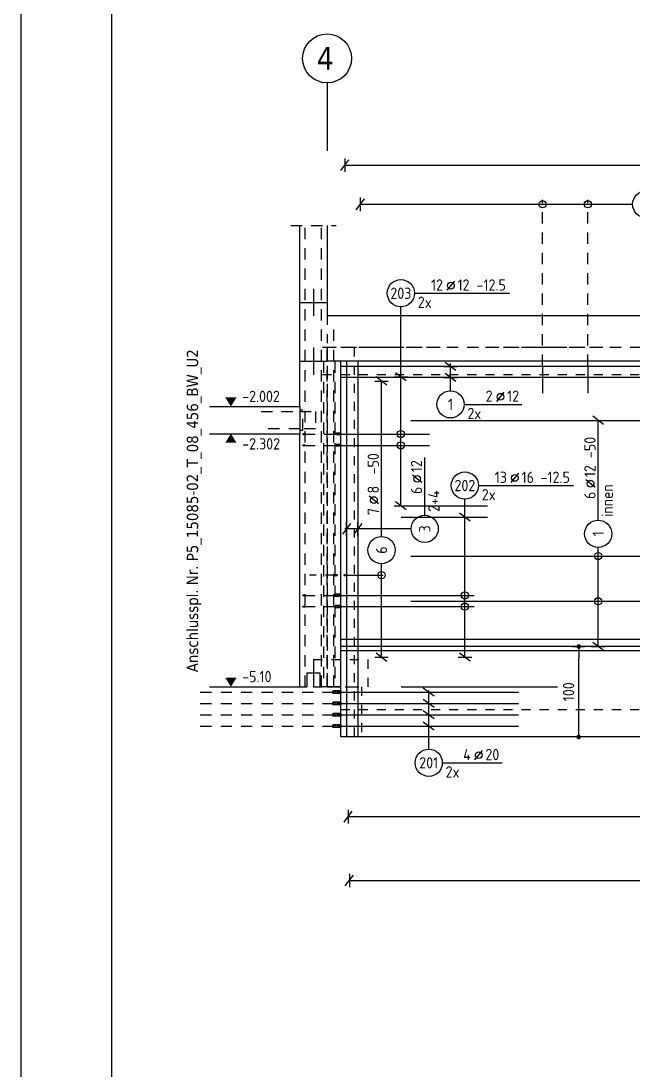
# Model space of a CAD drawing. Extents: x 0 to 57.5, y 0 to 33.7.
# Drawn here: x 0 to 6.77, y 15.16 to 26.76 of the extents above; entities that cross this region are included whole.
import ezdxf
from ezdxf.enums import TextEntityAlignment as Align

# ---------------------------------------------------------------- set-up
doc = ezdxf.new("R2010")
doc.units = 0
doc.header["$LTSCALE"] = 0.5
for name, pattern in [('AUSGEZOGEN', [1000.01, 1000, 0.01]), ('HIDDEN', [0.375, 0.25, -0.125]), ('HIDDEN4', [0.12, 0.02, -0.1]), ('PUNKT', [0.175, 0.05, -0.125]), ('VERDECKT', [0.375, 0.25, -0.125])]:
    doc.linetypes.add(name, pattern=pattern)
for name, color, linetype in [('ACHSEN', 7, 'Continuous'), ('AFB', 7, 'Continuous'), ('AFU', 7, 'Continuous'), ('BETON', 7, 'Continuous'), ('DRUEBER', 7, 'Continuous'), ('Fugenband', 7, 'Continuous'), ('HBT', 7, 'Continuous'), ('HILFE', 7, 'Continuous'), ('koten', 7, 'Continuous'), ('LENTON', 7, 'Continuous'), ('MASSE', 7, 'Continuous'), ('RAHMEN', 7, 'Continuous'), ('RND', 7, 'Continuous'), ('SFP_Achsen', 7, 'Continuous'), ('TEXT', 7, 'Continuous'), ('VERDECKT', 7, 'Continuous')]:
    doc.layers.add(name, color=color, linetype=linetype)
doc.layers.add('NOPLOT', color=7, linetype='Continuous', plot=False)
doc.styles.add('helv', font='tahoma.ttf')
doc.styles.add('txt', font='isocp.shx')
doc.linetypes.add('AFU_50K', pattern='A,0.15,["/",Standard,S=0.2,R=0,X=-0.01,Y=-0.1],0.07,["/",Standard,S=0.2,R=0,X=-0.01,Y=-0.1],0.15', length=0.37)
doc.linetypes.add('AFU_50L', pattern='A,0.75,["/",Standard,S=0.2,R=0,X=-0.01,Y=-0.1],0.07,["/",Standard,S=0.2,R=0,X=-0.01,Y=-0.1],0.75', length=1.57)
doc.linetypes.add('AFU_50M', pattern='A,0.45,["/",Standard,S=0.2,R=0,X=-0.01,Y=-0.1],0.07,["/",Standard,S=0.2,R=0,X=-0.01,Y=-0.1],0.45', length=0.97)
doc.dimstyles.new('DOT_I', dxfattribs={"dimscale": 0.5, "dimtxt": 0.25, "dimasz": 0.25, "dimexe": 0.1, "dimexo": 0.3, "dimgap": 0.1, "dimtad": 1, "dimdec": 3, "dimzin": 3, "dimtxsty": 'txt', "dimblk": 'DOT', "dimblk1": 'DOT', "dimblk2": 'DOT', "dimsah": 1, "dimcen": 0.1, "dimse1": 1, "dimse2": 1, "dimazin": 0, "dimtfac": 1, "dimtdec": 4, "dimtix": 1, "dimtmove": 2, "dimatfit": 3, "dimfxl": 0, "dimtvp": 1, "dimtolj": 1, "dimtzin": 0, "dimarcsym": 0})

# ---------------------------------------------------------------- blocks, each defined once
blk = doc.blocks.new('okrd_o')
at = {"layer": 'koten', "color": 7, "linetype": 'Continuous'}
blk.add_solid([(-0.125, 0.202), (0.125, 0.202), (0, 0)], dxfattribs=at)
at = {"layer": 'koten', "style": 'txt'}
blk.add_attdef('OKRD', (0.25, 0.1), '', height=0.25, dxfattribs=at)
blk = doc.blocks.new('okrd_u')
at = {"layer": 'koten', "color": 7, "linetype": 'Continuous'}
blk.add_solid([(-0.125, -0.202), (0.125, -0.202), (0, 0)], dxfattribs=at)
at = {"layer": 'koten', "style": 'txt'}
blk.add_attdef('OKRD', (0.25, -0.35), '', height=0.25, dxfattribs=at)
blk = doc.blocks.new('RND_LEI')
at = {"layer": 'RND', "color": 7, "linetype": 'Continuous'}
blk.add_line((1.022, 0.066), (1.19, 0.27), dxfattribs=at)
for centre, radius in [((0, 0), 0.3), ((1.106, 0.168), 0.075)]:
    blk.add_circle(centre, radius, dxfattribs=at)
at = {"layer": 'RND', "color": 7, "linetype": 'Continuous', "style": 'txt'}
blk.add_attdef('ANZ', text='', height=0.25, dxfattribs=at).set_placement((0.931, 0.057), align=Align.RIGHT)
for tag, p in [('DUM', (1.253, 0.057)), ('ABSTD', (1.674, 0.057)), ('POSTXT', (0.374, -0.327))]:
    blk.add_attdef(tag, p, '', height=0.25, dxfattribs=at)
blk.add_attdef('POSL', text='', height=0.25, dxfattribs=at).set_placement((0, 0), align=Align.MIDDLE)
blk = doc.blocks.new('lei_gre')
at = {"layer": 'RND', "color": 7, "linetype": 'Continuous'}
for p, q in [((-0.09, -0.12), (0.09, 0.12)), ((0, 0.15), (0, -0.15))]:
    blk.add_line(p, q, dxfattribs=at)
blk = doc.blocks.new('DINA1')
at = {"layer": 'RAHMEN'}
blk.add_line((0, 59.4), (0, 0), dxfattribs=at)
at = {"layer": 'RAHMEN', "color": 5}
blk.add_line((2, 58.9), (2, 0.5), dxfattribs=at)
blk = doc.blocks.new('DOT')
at = {"layer": 'MASSE', "color": 7, "linetype": 'Continuous'}
for p, q in [((0, 0), (-1, 0)), ((0, 0.54), (0, -0.54))]:
    blk.add_line(p, q, dxfattribs=at)
at = {"layer": 'MASSE', "color": 7, "linetype": 'Continuous', "const_width": 0.2}
blk.add_lwpolyline([(-0.1, 0, 1), (0.1, 0, 1)], format="xyb", close=True, dxfattribs=at)
blk = doc.blocks.new('*D29')
at = {"layer": 'Defpoints', "color": 0, "linetype": 'AUSGEZOGEN', "transparency": 16777216}
for p in [(6.167, 19.843), (6.167, 19.843), (6.167, 18.843)]:
    blk.add_point(p, dxfattribs=at)
at = {"layer": 'MASSE', "color": 0, "linetype": 'AUSGEZOGEN', "lineweight": -2, "transparency": 16777216}
blk.add_line((6.167, 18.968), (6.167, 19.718), dxfattribs=at)
at = {"layer": 'MASSE', "color": 0, "linetype": 'AUSGEZOGEN', "lineweight": -2, "transparency": 16777216, "xscale": 0.125, "yscale": 0.125, "zscale": 0.125}
for p, rotation in [((6.167, 19.843), 90), ((6.167, 18.843), 270)]:
    blk.add_blockref('DOT', p, dxfattribs=dict(at, rotation=rotation))
at = {"layer": 'MASSE', "color": 0, "linetype": 'AUSGEZOGEN', "transparency": 16777216, "insert": (6.055, 19.343), "char_height": 0.125, "attachment_point": 5, "rotation": 90, "style": 'txt'}
blk.add_mtext('\\A1;100', dxfattribs=at)

msp = doc.modelspace()

# ---------------------------------------------------------------- linework, layer by layer
at = {"layer": 'ACHSEN', "color": 140, "linetype": 'AUSGEZOGEN'}
msp.add_line((3.38502, 26.07423), (3.38502, 25.32423), dxfattribs=at)
at = {"layer": 'AFB', "color": 1, "linetype": 'AUSGEZOGEN'}
for p, q in [((3.23502, 23.79776), (3.23502, 23.49776)), ((3.23502, 23.14776), (3.23502, 22.84776))]:
    msp.add_line(p, q, dxfattribs=at)
at = {"layer": 'AFU', "color": 8, "linetype": 'AFU_50M'}
for p, q in [((3.08502, 23.64776), (3.38502, 23.64776)), ((3.08502, 22.99776), (3.38502, 22.99776))]:
    msp.add_line(p, q, dxfattribs=at)
at = {"layer": 'AFU', "color": 8, "linetype": 'AFU_50L'}
for p, q in [((14.88502, 22.99776), (3.38502, 22.99776)), ((3.53502, 18.84276), (3.53502, 22.99776)), ((14.88502, 18.84276), (3.53502, 18.84276))]:
    msp.add_line(p, q, dxfattribs=at)
at = {"layer": 'AFU', "color": 8, "linetype": 'AFU_50K'}
msp.add_line((3.08502, 22.49576), (3.08502, 22.19576), dxfattribs=at)
at = {"layer": 'AFU', "color": 1, "linetype": 'AUSGEZOGEN'}
msp.add_line((3.23502, 19.69776), (3.23502, 19.39776), dxfattribs=at)
at = {"layer": 'AFU', "color": 8, "linetype": 'AUSGEZOGEN'}
for p, q in [((3.31002, 19.54776), (3.16002, 19.54776)), ((3.16002, 19.54776), (3.16002, 19.39776)), ((3.31002, 19.39776), (3.31002, 19.54776)), ((3.08502, 19.39776), (3.16002, 19.39776)), ((3.53502, 19.39776), (3.31002, 19.39776))]:
    msp.add_line(p, q, dxfattribs=at)
at = {"layer": 'BETON', "color": 6, "linetype": 'AUSGEZOGEN'}
for p, q in [((3.08502, 22.49576), (3.08502, 24.49776)), ((3.38502, 24.49776), (3.38502, 23.49776)), ((11.81002, 23.49776), (3.38502, 23.49776)), ((2.08502, 22.49576), (3.08502, 22.49576)), ((2.08502, 22.19576), (3.08502, 22.19576)), ((3.08502, 19.39776), (3.08502, 22.19576)), ((2.08502, 19.39776), (3.08502, 19.39776))]:
    msp.add_line(p, q, dxfattribs=at)
at = {"layer": 'DRUEBER', "color": 7, "linetype": 'PUNKT'}
for p, q in [((3.38502, 23.49776), (3.38502, 19.39776)), ((3.38502, 19.39776), (3.76502, 19.39776)), ((3.76502, 19.39776), (3.76502, 18.84276))]:
    msp.add_line(p, q, dxfattribs=at)
at = {"layer": 'Fugenband', "color": 102, "linetype": 'HIDDEN4'}
for p, q in [((15.03502, 23.14776), (3.23502, 23.14776)), ((3.38502, 23.14776), (3.38502, 19.39776)), ((3.68502, 23.14776), (3.68502, 18.84276)), ((15.03502, 22.84776), (3.23502, 22.84776)), ((3.23502, 19.69776), (3.83502, 19.69776)), ((3.83502, 19.69776), (3.83502, 19.39776)), ((3.23502, 19.39776), (3.83502, 19.39776)), ((15.03502, 19.14276), (3.53502, 19.14276))]:
    msp.add_line(p, q, dxfattribs=at)
at = {"layer": 'HBT', "color": 1, "linetype": 'HIDDEN'}
msp.add_lwpolyline([(2.65502, 22.44076), (3.08502, 22.44076), (3.25502, 22.44076), (3.25502, 22.25076), (3.08502, 22.25076), (2.65502, 22.25076)], dxfattribs=at)
at = {"layer": 'HBT', "color": 102, "linetype": 'HIDDEN'}
msp.add_lwpolyline([(3.08502, 22.45676), (3.08502, 22.23476), (3.11502, 22.23476), (3.11502, 22.45676)], close=True, dxfattribs=at)
at = {"layer": 'HILFE', "color": 102, "linetype": 'HIDDEN'}
msp.add_line((2.98502, 24.49776), (3.48502, 24.49776), dxfattribs=at)
at = {"layer": 'LENTON', "color": 102}
for p, q in [((3.48522, 22.20054), (3.48654, 22.20185)), ((3.48522, 22.20054), (3.48522, 22.1994)), ((3.48522, 22.1994), (3.48522, 22.19204)), ((3.48522, 22.19934), (3.48618, 22.19816)), ((3.48522, 22.19204), (3.48522, 22.18468)), ((3.48618, 22.18592), (3.48522, 22.18474)), ((3.48522, 22.18354), (3.48522, 22.18468)), ((3.48654, 22.18222), (3.48522, 22.18354)), ((3.48618, 22.19816), (3.50377, 22.19631)), ((3.50377, 22.18777), (3.48618, 22.18592)), ((3.53206, 22.20185), (3.48654, 22.20185)), ((3.53206, 22.18222), (3.48654, 22.18222)), ((3.50377, 22.19631), (3.50377, 22.18777)), ((3.51648, 22.19631), (3.53407, 22.19816)), ((3.51648, 22.19631), (3.51648, 22.18777)), ((3.53407, 22.18592), (3.51648, 22.18777)), ((3.53206, 22.20185), (3.53266, 22.20071)), ((3.53266, 22.18337), (3.53206, 22.18222)), ((3.53339, 22.20071), (3.53398, 22.20185)), ((3.53398, 22.18222), (3.53339, 22.18337)), ((3.53502, 22.20185), (3.53398, 22.20185)), ((3.53502, 22.18222), (3.53398, 22.18222)), ((3.53407, 22.19816), (3.53502, 22.19934)), ((3.53407, 22.19816), (3.53407, 22.18592)), ((3.53407, 22.19816), (3.53407, 22.18592)), ((3.53502, 22.18474), (3.53407, 22.18592)), ((3.53502, 22.20185), (3.53502, 22.19695)), ((3.53502, 22.19695), (3.53502, 22.18713)), ((3.53502, 22.18713), (3.53502, 22.18222)), ((3.48522, 22.07554), (3.48654, 22.07685)), ((3.48522, 22.07554), (3.48522, 22.0744)), ((3.48522, 22.0744), (3.48522, 22.06704)), ((3.48522, 22.07434), (3.48618, 22.07316)), ((3.48522, 22.06704), (3.48522, 22.05968)), ((3.48618, 22.06092), (3.48522, 22.05974)), ((3.48522, 22.05854), (3.48522, 22.05968)), ((3.48654, 22.05722), (3.48522, 22.05854)), ((3.48618, 22.07316), (3.50377, 22.07131)), ((3.50377, 22.06277), (3.48618, 22.06092)), ((3.53206, 22.07685), (3.48654, 22.07685)), ((3.53206, 22.05722), (3.48654, 22.05722)), ((3.50377, 22.07131), (3.50377, 22.06277)), ((3.51648, 22.07131), (3.53407, 22.07316)), ((3.51648, 22.07131), (3.51648, 22.06277)), ((3.53407, 22.06092), (3.51648, 22.06277)), ((3.53206, 22.07685), (3.53266, 22.07571)), ((3.53266, 22.05837), (3.53206, 22.05722)), ((3.53339, 22.07571), (3.53398, 22.07685)), ((3.53398, 22.05722), (3.53339, 22.05837)), ((3.53502, 22.07685), (3.53398, 22.07685)), ((3.53502, 22.05722), (3.53398, 22.05722)), ((3.53407, 22.07316), (3.53502, 22.07434)), ((3.53407, 22.07316), (3.53407, 22.06092)), ((3.53407, 22.07316), (3.53407, 22.06092)), ((3.53502, 22.05974), (3.53407, 22.06092)), ((3.53502, 22.07685), (3.53502, 22.07195)), ((3.53502, 22.07195), (3.53502, 22.06213)), ((3.53502, 22.06213), (3.53502, 22.05722)), ((3.47382, 20.41972), (3.47552, 20.42143)), ((3.47382, 20.41972), (3.47382, 20.41825)), ((3.47382, 20.41825), (3.47382, 20.40872)), ((3.47478, 20.41694), (3.47382, 20.41813)), ((3.47478, 20.41694), (3.47478, 20.4005)), ((3.49821, 20.41448), (3.47478, 20.41694)), ((3.47478, 20.4005), (3.47478, 20.41694)), ((3.53166, 20.42143), (3.47552, 20.42143)), ((3.49821, 20.40297), (3.49821, 20.41448)), ((3.51064, 20.41448), (3.53407, 20.41694)), ((3.51064, 20.41448), (3.51064, 20.40297)), ((3.53166, 20.42143), (3.53246, 20.4199)), ((3.53319, 20.4199), (3.53398, 20.42143)), ((3.53502, 20.42143), (3.53398, 20.42143)), ((3.53407, 20.41694), (3.53502, 20.41813)), ((3.53407, 20.41694), (3.53407, 20.4005)), ((3.53407, 20.41694), (3.53407, 20.4005)), ((3.53502, 20.42143), (3.53502, 20.41508)), ((3.53502, 20.41508), (3.53502, 20.40237)), ((3.47382, 20.40872), (3.47382, 20.3992)), ((3.47478, 20.4005), (3.47382, 20.39932)), ((3.47382, 20.3992), (3.47382, 20.39772)), ((3.47552, 20.39602), (3.47382, 20.39772)), ((3.47382, 20.29472), (3.47552, 20.29643)), ((3.49821, 20.40297), (3.47478, 20.4005)), ((3.53166, 20.39602), (3.47552, 20.39602)), ((3.53166, 20.29643), (3.47552, 20.29643)), ((3.51064, 20.40297), (3.53407, 20.4005)), ((3.53246, 20.39755), (3.53166, 20.39602)), ((3.53166, 20.29643), (3.53246, 20.2949)), ((3.53398, 20.39602), (3.53319, 20.39755)), ((3.53319, 20.2949), (3.53398, 20.29643)), ((3.53502, 20.39602), (3.53398, 20.39602)), ((3.53502, 20.29643), (3.53398, 20.29643)), ((3.53407, 20.4005), (3.53502, 20.39932)), ((3.53502, 20.40237), (3.53502, 20.39602)), ((3.53502, 20.29643), (3.53502, 20.29008)), ((3.47382, 20.29472), (3.47382, 20.29325)), ((3.47382, 20.29325), (3.47382, 20.28372)), ((3.47478, 20.29194), (3.47382, 20.29313)), ((3.47382, 20.28372), (3.47382, 20.2742)), ((3.47478, 20.2755), (3.47382, 20.27432)), ((3.47382, 20.2742), (3.47382, 20.27272)), ((3.47552, 20.27102), (3.47382, 20.27272)), ((3.47478, 20.29194), (3.47478, 20.2755)), ((3.49821, 20.28948), (3.47478, 20.29194)), ((3.47478, 20.2755), (3.47478, 20.29194)), ((3.49821, 20.27797), (3.47478, 20.2755)), ((3.53166, 20.27102), (3.47552, 20.27102)), ((3.49821, 20.27797), (3.49821, 20.28948)), ((3.51064, 20.28948), (3.53407, 20.29194)), ((3.51064, 20.28948), (3.51064, 20.27797)), ((3.51064, 20.27797), (3.53407, 20.2755)), ((3.53246, 20.27255), (3.53166, 20.27102)), ((3.53398, 20.27102), (3.53319, 20.27255)), ((3.53502, 20.27102), (3.53398, 20.27102)), ((3.53407, 20.29194), (3.53502, 20.29313)), ((3.53407, 20.29194), (3.53407, 20.2755)), ((3.53407, 20.29194), (3.53407, 20.2755)), ((3.53407, 20.2755), (3.53502, 20.27432)), ((3.53502, 20.29008), (3.53502, 20.27737)), ((3.53502, 20.27737), (3.53502, 20.27102)), ((3.44832, 19.35126), (3.45041, 19.35335)), ((3.44832, 19.35126), (3.44832, 19.34946)), ((3.44832, 19.34992), (3.44986, 19.34802)), ((3.44832, 19.34946), (3.44832, 19.33776)), ((3.44832, 19.33776), (3.44832, 19.32607)), ((3.44986, 19.32751), (3.44832, 19.32561)), ((3.44832, 19.32607), (3.44832, 19.32426)), ((3.45041, 19.32218), (3.44832, 19.32426)), ((3.44986, 19.34802), (3.44986, 19.32751)), ((3.44986, 19.34802), (3.48312, 19.34453)), ((3.44986, 19.32751), (3.44986, 19.34802)), ((3.48312, 19.331), (3.44986, 19.32751)), ((3.53126, 19.35335), (3.45041, 19.35335)), ((3.53126, 19.32218), (3.45041, 19.32218)), ((3.48312, 19.34453), (3.48312, 19.331)), ((3.50023, 19.34453), (3.53349, 19.34802)), ((3.50023, 19.34453), (3.50023, 19.331)), ((3.53349, 19.32751), (3.50023, 19.331)), ((3.53126, 19.35335), (3.53226, 19.35144)), ((3.53226, 19.32409), (3.53126, 19.32218)), ((3.53299, 19.35144), (3.53399, 19.35335)), ((3.53399, 19.32218), (3.53299, 19.32409)), ((3.53349, 19.34802), (3.53502, 19.34992)), ((3.53349, 19.34802), (3.53349, 19.32751)), ((3.53349, 19.34802), (3.53349, 19.32751)), ((3.53502, 19.32561), (3.53349, 19.32751)), ((3.53502, 19.35335), (3.53399, 19.35335)), ((3.53502, 19.32218), (3.53399, 19.32218)), ((3.53502, 19.35335), (3.53502, 19.34556)), ((3.53502, 19.34556), (3.53502, 19.32997)), ((3.53502, 19.32997), (3.53502, 19.32218)), ((3.44832, 19.22626), (3.45041, 19.22835)), ((3.44832, 19.22626), (3.44832, 19.22446)), ((3.44832, 19.22492), (3.44986, 19.22302)), ((3.44832, 19.22446), (3.44832, 19.21276)), ((3.44832, 19.21276), (3.44832, 19.20107)), ((3.44986, 19.20251), (3.44832, 19.20061)), ((3.44832, 19.20107), (3.44832, 19.19926)), ((3.45041, 19.19718), (3.44832, 19.19926)), ((3.44986, 19.22302), (3.44986, 19.20251)), ((3.44986, 19.22302), (3.48312, 19.21953)), ((3.44986, 19.20251), (3.44986, 19.22302)), ((3.48312, 19.206), (3.44986, 19.20251)), ((3.53126, 19.22835), (3.45041, 19.22835)), ((3.53126, 19.19718), (3.45041, 19.19718)), ((3.48312, 19.21953), (3.48312, 19.206)), ((3.50023, 19.21953), (3.53349, 19.22302)), ((3.50023, 19.21953), (3.50023, 19.206)), ((3.53349, 19.20251), (3.50023, 19.206)), ((3.53126, 19.22835), (3.53226, 19.22644)), ((3.53226, 19.19909), (3.53126, 19.19718)), ((3.53299, 19.22644), (3.53399, 19.22835)), ((3.53399, 19.19718), (3.53299, 19.19909)), ((3.53349, 19.22302), (3.53502, 19.22492)), ((3.53349, 19.22302), (3.53349, 19.20251)), ((3.53349, 19.22302), (3.53349, 19.20251)), ((3.53502, 19.20061), (3.53349, 19.20251)), ((3.53502, 19.22835), (3.53399, 19.22835)), ((3.53502, 19.19718), (3.53399, 19.19718)), ((3.53502, 19.22835), (3.53502, 19.22056)), ((3.53502, 19.22056), (3.53502, 19.20497)), ((3.53502, 19.20497), (3.53502, 19.19718)), ((3.44832, 19.10126), (3.45041, 19.10335)), ((3.44832, 19.10126), (3.44832, 19.09946)), ((3.44832, 19.09992), (3.44986, 19.09802)), ((3.44832, 19.09946), (3.44832, 19.08776)), ((3.44832, 19.08776), (3.44832, 19.07607)), ((3.44986, 19.07751), (3.44832, 19.07561)), ((3.44832, 19.07607), (3.44832, 19.07426)), ((3.45041, 19.07218), (3.44832, 19.07426)), ((3.44986, 19.09802), (3.44986, 19.07751)), ((3.44986, 19.09802), (3.48312, 19.09453)), ((3.44986, 19.07751), (3.44986, 19.09802)), ((3.48312, 19.081), (3.44986, 19.07751)), ((3.53126, 19.10335), (3.45041, 19.10335)), ((3.53126, 19.07218), (3.45041, 19.07218)), ((3.48312, 19.09453), (3.48312, 19.081)), ((3.50023, 19.09453), (3.53349, 19.09802)), ((3.50023, 19.09453), (3.50023, 19.081)), ((3.53349, 19.07751), (3.50023, 19.081)), ((3.53126, 19.10335), (3.53226, 19.10144)), ((3.53226, 19.07409), (3.53126, 19.07218)), ((3.53299, 19.10144), (3.53399, 19.10335)), ((3.53399, 19.07218), (3.53299, 19.07409)), ((3.53349, 19.09802), (3.53502, 19.09992)), ((3.53349, 19.09802), (3.53349, 19.07751)), ((3.53349, 19.09802), (3.53349, 19.07751)), ((3.53502, 19.07561), (3.53349, 19.07751)), ((3.53502, 19.10335), (3.53399, 19.10335)), ((3.53502, 19.07218), (3.53399, 19.07218)), ((3.53502, 19.10335), (3.53502, 19.09556)), ((3.53502, 19.09556), (3.53502, 19.07997)), ((3.53502, 19.07997), (3.53502, 19.07218)), ((3.44832, 18.97626), (3.45041, 18.97835)), ((3.44832, 18.97626), (3.44832, 18.97446)), ((3.44832, 18.97492), (3.44986, 18.97302)), ((3.44832, 18.97446), (3.44832, 18.96276)), ((3.44832, 18.96276), (3.44832, 18.95107)), ((3.44986, 18.95251), (3.44832, 18.95061)), ((3.44832, 18.95107), (3.44832, 18.94926)), ((3.45041, 18.94718), (3.44832, 18.94926)), ((3.44986, 18.97302), (3.44986, 18.95251)), ((3.44986, 18.97302), (3.48312, 18.96953)), ((3.44986, 18.95251), (3.44986, 18.97302)), ((3.48312, 18.956), (3.44986, 18.95251)), ((3.53126, 18.97835), (3.45041, 18.97835)), ((3.53126, 18.94718), (3.45041, 18.94718)), ((3.48312, 18.96953), (3.48312, 18.956)), ((3.50023, 18.96953), (3.53349, 18.97302)), ((3.50023, 18.96953), (3.50023, 18.956)), ((3.53349, 18.95251), (3.50023, 18.956)), ((3.53126, 18.97835), (3.53226, 18.97644)), ((3.53226, 18.94909), (3.53126, 18.94718)), ((3.53299, 18.97644), (3.53399, 18.97835)), ((3.53399, 18.94718), (3.53299, 18.94909)), ((3.53349, 18.97302), (3.53502, 18.97492)), ((3.53349, 18.97302), (3.53349, 18.95251)), ((3.53349, 18.97302), (3.53349, 18.95251)), ((3.53502, 18.95061), (3.53349, 18.95251)), ((3.53502, 18.97835), (3.53399, 18.97835)), ((3.53502, 18.94718), (3.53399, 18.94718)), ((3.53502, 18.97835), (3.53502, 18.97056)), ((3.53502, 18.97056), (3.53502, 18.95497)), ((3.53502, 18.95497), (3.53502, 18.94718))]:
    msp.add_line(p, q, dxfattribs=at)
at = {"layer": 'LENTON', "color": 102, "linetype": 'AUSGEZOGEN'}
for p, q in [((3.48618, 22.19816), (3.48618, 22.18592)), ((3.48618, 22.07316), (3.48618, 22.06092))]:
    msp.add_line(p, q, dxfattribs=at)
at = {"layer": 'LENTON', "color": 102}
for centre, start, end in [((3.53302, 22.2009), 207.500045, 332.499955), ((3.53302, 22.18318), 27.500065, 152.499935), ((3.53302, 22.0759), 207.500045, 332.499955), ((3.53302, 22.05818), 27.500065, 152.499935), ((3.53282, 20.42008), 207.500045, 270), ((3.53282, 20.42008), 270, 332.499955), ((3.53282, 20.39736), 89.99998, 152.499935), ((3.53282, 20.39736), 27.500065, 89.99998), ((3.53282, 20.29508), 207.500045, 270), ((3.53282, 20.27236), 89.99998, 152.499935), ((3.53282, 20.29508), 270, 332.499955), ((3.53282, 20.27236), 27.500065, 89.99998), ((3.53262, 19.35162), 207.500045, 332.499955), ((3.53262, 19.3239), 27.500065, 152.499935), ((3.53262, 19.22662), 207.500045, 332.499955), ((3.53262, 19.1989), 27.500065, 152.499935), ((3.53262, 19.10162), 207.500045, 332.499955), ((3.53262, 19.0739), 27.500065, 152.499935), ((3.53262, 18.97662), 207.500045, 332.499955), ((3.53262, 18.9489), 27.500065, 152.499935)]:
    msp.add_arc(centre, 0.00041, start, end, dxfattribs=at)
at = {"layer": 'NOPLOT', "color": 191, "linetype": 'AUSGEZOGEN'}
for p, q in [((4.20416, 21.39776), (5.15965, 21.39776)), ((4.20416, 21.27276), (5.15965, 21.27276)), ((4.20416, 19.39776), (5.93369, 19.39776))]:
    msp.add_line(p, q, dxfattribs=at)
at = {"layer": 'NOPLOT', "color": 191, "linetype": 'Continuous'}
msp.add_line((14.88502, 19.84276), (3.53502, 19.84276), dxfattribs=at)
msp.add_lwpolyline([(4.31002, 22.34276), (10.81002, 22.34276)], dxfattribs=at)
at = {"layer": 'RND', "color": 7, "linetype": 'AUSGEZOGEN'}
for p, q in [((3.58121, 25.16402), (9.21555, 25.16402)), ((3.75179, 24.7318), (6.76362, 24.7318)), ((4.35077, 23.74867), (5.40327, 23.74867)), ((4.20077, 22.82398), (4.20077, 23.59867)), ((3.98653, 21.05881), (3.98653, 22.77764)), ((4.20077, 21.39776), (4.20077, 22.82398)), ((4.89952, 22.51985), (5.53952, 22.51985)), ((6.38229, 21.23918), (6.38229, 22.34276)), ((4.46441, 21.29379), (4.46441, 21.93379)), ((5.05847, 21.62272), (6.11097, 21.62272)), ((4.90847, 21.27276), (4.90847, 21.47272)), ((4.90847, 19.72544), (4.90847, 21.27276)), ((6.38229, 19.84276), (6.38229, 20.93918)), ((3.98653, 19.7241), (3.98653, 20.75881)), ((4.65888, 18.55752), (5.31888, 18.55752)), ((3.61771, 17.962), (8.77196, 17.962)), ((3.63093, 17.25641), (7.3603, 17.25641))]:
    msp.add_line(p, q, dxfattribs=at)
at = {"layer": 'RND', "color": 102, "linetype": 'VERDECKT'}
for p, q in [((5.76741, 22.9444), (5.76741, 24.7818)), ((6.26741, 22.9444), (6.26741, 24.7818)), ((3.87923, 20.63177), (4.03653, 20.63177))]:
    msp.add_line(p, q, dxfattribs=at)
at = {"layer": 'RND', "color": 102, "linetype": 'AUSGEZOGEN'}
for p, q in [((4.74952, 22.66985), (4.74952, 22.97116)), ((4.31441, 21.14379), (3.58095, 21.14379)), ((4.50888, 18.70752), (4.50888, 19.35576))]:
    msp.add_line(p, q, dxfattribs=at)
at = {"layer": 'RND', "color": 1, "linetype": 'HIDDEN'}
for p, q in [((3.12821, 22.19204), (3.50377, 22.19204)), ((3.12821, 22.06704), (3.50377, 22.06704)), ((3.12821, 20.40872), (3.49821, 20.40872)), ((3.12821, 20.28372), (3.49821, 20.28372))]:
    msp.add_line(p, q, dxfattribs=at)
at = {"layer": 'RND', "color": 7, "linetype": 'HIDDEN'}
for points in [[(3.14403, 19.39776), (3.14403, 24.49776)], [(3.32311, 19.39776), (3.32311, 24.49776)], [(3.45847, 19.39776), (3.45847, 23.39776)], [(3.34572, 22.99276), (3.34572, 19.39776)], [(3.47123, 22.99276), (3.47123, 19.39776)], [(3.49082, 20.63177), (3.19082, 20.63177)]]:
    msp.add_lwpolyline(points, dxfattribs=at)
at = {"layer": 'RND', "color": 1, "linetype": 'AUSGEZOGEN'}
for points in [[(3.59882, 22.99276), (3.59882, 18.84276)], [(3.72433, 22.99276), (3.72433, 18.84276)], [(10.03502, 22.93776), (3.53502, 22.93776)], [(5.76741, 22.9444), (5.76741, 22.6444)], [(6.26741, 22.9444), (6.26741, 22.6444)], [(10.03502, 22.81744), (3.53502, 22.81744)], [(3.51648, 22.19204), (4.51648, 22.19204)], [(3.51648, 22.06704), (4.51648, 22.06704)], [(4.31002, 20.84276), (10.81002, 20.84276)], [(3.57923, 20.63177), (3.87923, 20.63177)], [(3.51064, 20.40872), (5.01064, 20.40872)], [(4.31002, 20.34276), (10.81002, 20.34276)], [(3.51064, 20.28372), (5.01064, 20.28372)], [(3.53502, 19.92475), (10.03502, 19.92475)], [(3.53502, 19.79975), (10.03502, 19.79975)], [(3.50023, 19.33776), (5.50023, 19.33776)], [(3.50023, 19.21276), (5.50023, 19.21276)], [(3.50023, 19.08776), (5.50023, 19.08776)], [(3.50023, 18.96276), (5.50023, 18.96276)]]:
    msp.add_lwpolyline(points, dxfattribs=at)
at = {"layer": 'RND', "color": 7, "linetype": 'AUSGEZOGEN'}
for points, const_width in [([(5.76241, 22.9444, 1), (5.77241, 22.9444, 1)], 0.01), ([(6.26241, 22.9444, 1), (6.27241, 22.9444, 1)], 0.01), ([(3.49782, 20.63177, -1), (3.48382, 20.63177, -1)], 0.014), ([(3.57223, 20.63177, 1), (3.58623, 20.63177, 1)], 0.014)]:
    msp.add_lwpolyline(points, format="xyb", close=True, dxfattribs=dict(at, const_width=const_width))
at = {"layer": 'RND', "color": 1, "linetype": 'HIDDEN'}
for points in [[(1.98312, 19.33776), (3.48312, 19.33776)], [(1.98312, 19.21276), (3.48312, 19.21276)], [(1.98312, 19.08776), (3.48312, 19.08776)], [(1.98312, 18.96276), (3.48312, 18.96276)]]:
    msp.add_lwpolyline(points, dxfattribs=at)
at = {"layer": 'RND', "color": 7, "linetype": 'AUSGEZOGEN'}
for centre, radius in [((5.76741, 24.7318), 0.04), ((6.26741, 24.7318), 0.04), ((3.12821, 22.19204), 0.01), ((4.20077, 22.19204), 0.04), ((3.12821, 22.06704), 0.01), ((4.20077, 22.06704), 0.04), ((6.38229, 20.84276), 0.04), ((3.98653, 20.63177), 0.04), ((3.12821, 20.40872), 0.01), ((4.90847, 20.40872), 0.04), ((4.90847, 20.28372), 0.04), ((6.38229, 20.34276), 0.04), ((3.12821, 20.28372), 0.01)]:
    msp.add_circle(centre, radius, dxfattribs=at)
at = {"layer": 'SFP_Achsen', "color": 7, "linetype": 'AUSGEZOGEN'}
msp.add_circle((3.38502, 26.34471), 0.27048, dxfattribs=at)
at = {"layer": 'VERDECKT', "color": 7, "linetype": 'VERDECKT'}
for p in [(3.38502, 19.39776), (11.81002, 23.14776)]:
    msp.add_line(p, (3.38502, 23.14776), dxfattribs=at)

# ---------------------------------------------------------------- block references
at = {"layer": 'koten', "color": 7, "linetype": 'AUSGEZOGEN'}
ref = msp.add_blockref('okrd_o', (2.32119, 22.49576), dxfattribs=dict(at, xscale=0.5, yscale=0.5, zscale=0.5))
ref.add_attrib('OKRD', '-2.002', (2.44619, 22.54576), dxfattribs={"layer": '0', "color": 0, "linetype": 'ByBlock', "height": 0.125, "style": 'txt'})
at = {"layer": 'koten', "color": 7, "linetype": 'AFU_50K'}
ref = msp.add_blockref('okrd_u', (2.32119, 22.19576), dxfattribs=dict(at, xscale=0.5, yscale=0.5, zscale=0.5))
ref.add_attrib('OKRD', '-2.302', (2.44619, 22.02076), dxfattribs={"layer": '0', "color": 0, "linetype": 'ByBlock', "height": 0.125, "style": 'txt'})
at = {"layer": 'koten', "color": 7, "linetype": 'AUSGEZOGEN'}
ref = msp.add_blockref('okrd_o', (2.32119, 19.39776), dxfattribs=dict(at, xscale=0.5, yscale=0.5, zscale=0.5))
ref.add_attrib('OKRD', '-5.10', (2.44619, 19.44776), dxfattribs={"layer": '0', "color": 0, "linetype": 'ByBlock', "height": 0.125, "style": 'txt'})
at = {"layer": 'RAHMEN', "color": 7, "linetype": 'AUSGEZOGEN', "xscale": 0.5, "yscale": 0.5, "zscale": 0.5}
msp.add_blockref('DINA1', (0, 0), dxfattribs=at)
at = {"layer": 'RND', "color": 7, "linetype": 'AUSGEZOGEN', "xscale": 0.5, "yscale": 0.5, "zscale": 0.5}
for p in [(3.58121, 25.16402), (3.75179, 24.7318), (3.61771, 17.962), (3.63093, 17.25641)]:
    msp.add_blockref('lei_gre', p, dxfattribs=at)
for p, values in [((6.91362, 24.7318), {'POSL': '7', 'DUM': '8', 'ANZ': '22', 'ABSTD': '-50'}), ((4.20077, 23.74867), {'POSL': '203', 'DUM': '12', 'ANZ': '12', 'ABSTD': '-12.5', 'POSTXT': '2x'}), ((4.74952, 22.51985), {'POSL': '1', 'DUM': '12', 'ANZ': '2', 'POSTXT': '2x'}), ((4.90847, 21.62272), {'POSL': '202', 'DUM': '16', 'ANZ': '13', 'ABSTD': '-12.5', 'POSTXT': '2x'}), ((4.50888, 18.55752), {'POSL': '201', 'DUM': '20', 'ANZ': '4', 'POSTXT': '2x'})]:
    msp.add_blockref('RND_LEI', p, dxfattribs=at).add_auto_attribs(values)
at = {"layer": 'RND', "color": 102, "linetype": 'AUSGEZOGEN', "xscale": 0.5, "yscale": 0.5, "zscale": 0.5}
for p, rotation in [((4.74952, 22.93776), 90), ((4.74952, 22.81744), 90), ((3.59882, 21.14379), 180), ((3.72433, 21.14379), 180), ((4.50888, 19.33776), 90), ((4.50888, 19.21276), 90), ((4.50888, 19.08776), 90), ((4.50888, 18.96276), 90)]:
    msp.add_blockref('lei_gre', p, dxfattribs=dict(at, rotation=rotation))
at = {"layer": 'RND', "color": 7, "linetype": 'AUSGEZOGEN', "xscale": 0.5, "yscale": 0.5, "zscale": 0.5}
for p, rotation in [((4.20077, 22.82398), 90), ((3.98653, 22.77764), 90), ((6.38229, 22.34276), 90.00000000000006), ((4.20077, 21.39776), 90), ((4.90847, 21.27276), 90), ((6.38229, 19.84276), 90.00000000000006), ((3.98653, 19.7241), 90), ((4.90847, 19.72544), 90)]:
    msp.add_blockref('lei_gre', p, dxfattribs=dict(at, rotation=rotation))
for p, rotation, values in [((6.38229, 21.08918), 90.00000000000004, {'POSL': '1', 'DUM': '12', 'ANZ': '6', 'ABSTD': '-50', 'POSTXT': 'innen'}), ((3.98653, 20.90881), 90, {'POSL': '6', 'DUM': '8', 'ANZ': '7', 'ABSTD': '-50'}), ((4.46441, 21.14379), 90, {'POSL': '3', 'DUM': '12', 'ANZ': '6', 'POSTXT': '2+4'})]:
    msp.add_blockref('RND_LEI', p, dxfattribs=dict(at, rotation=rotation)).add_auto_attribs(values)

# ---------------------------------------------------------------- texts
at = {"layer": 'SFP_Achsen', "color": 6, "linetype": 'AUSGEZOGEN', "style": 'helv'}
msp.add_text('4', height=0.25, dxfattribs=at).set_placement((3.27097, 26.22032))
at = {"layer": 'TEXT', "color": 7, "linetype": 'AUSGEZOGEN', "style": 'helv'}
msp.add_text('Anschlusspl. Nr. P5_15085-02_T_08_456_BW_U2', height=0.125, rotation=90, dxfattribs=at).set_placement((1.95849, 19.55883))

# ---------------------------------------------------------------- dimensions: what is measured, and where the dimension line sits
at = {"layer": 'MASSE', "color": 7, "linetype": 'AUSGEZOGEN'}
dim = msp.add_linear_dim(base=(6.1672, 19.84276), p1=(6.1672, 18.84276), p2=(6.1672, 19.84276), angle=90, dimstyle='DOT_I', override={"dimdec": 0, "dimlfac": 100}, dxfattribs=at)
dim.commit()
dim.dimension.update_dxf_attribs({"geometry": '*D29', "text_midpoint": (6.0547, 19.34276)})

doc.saveas('drawing.dxf')
